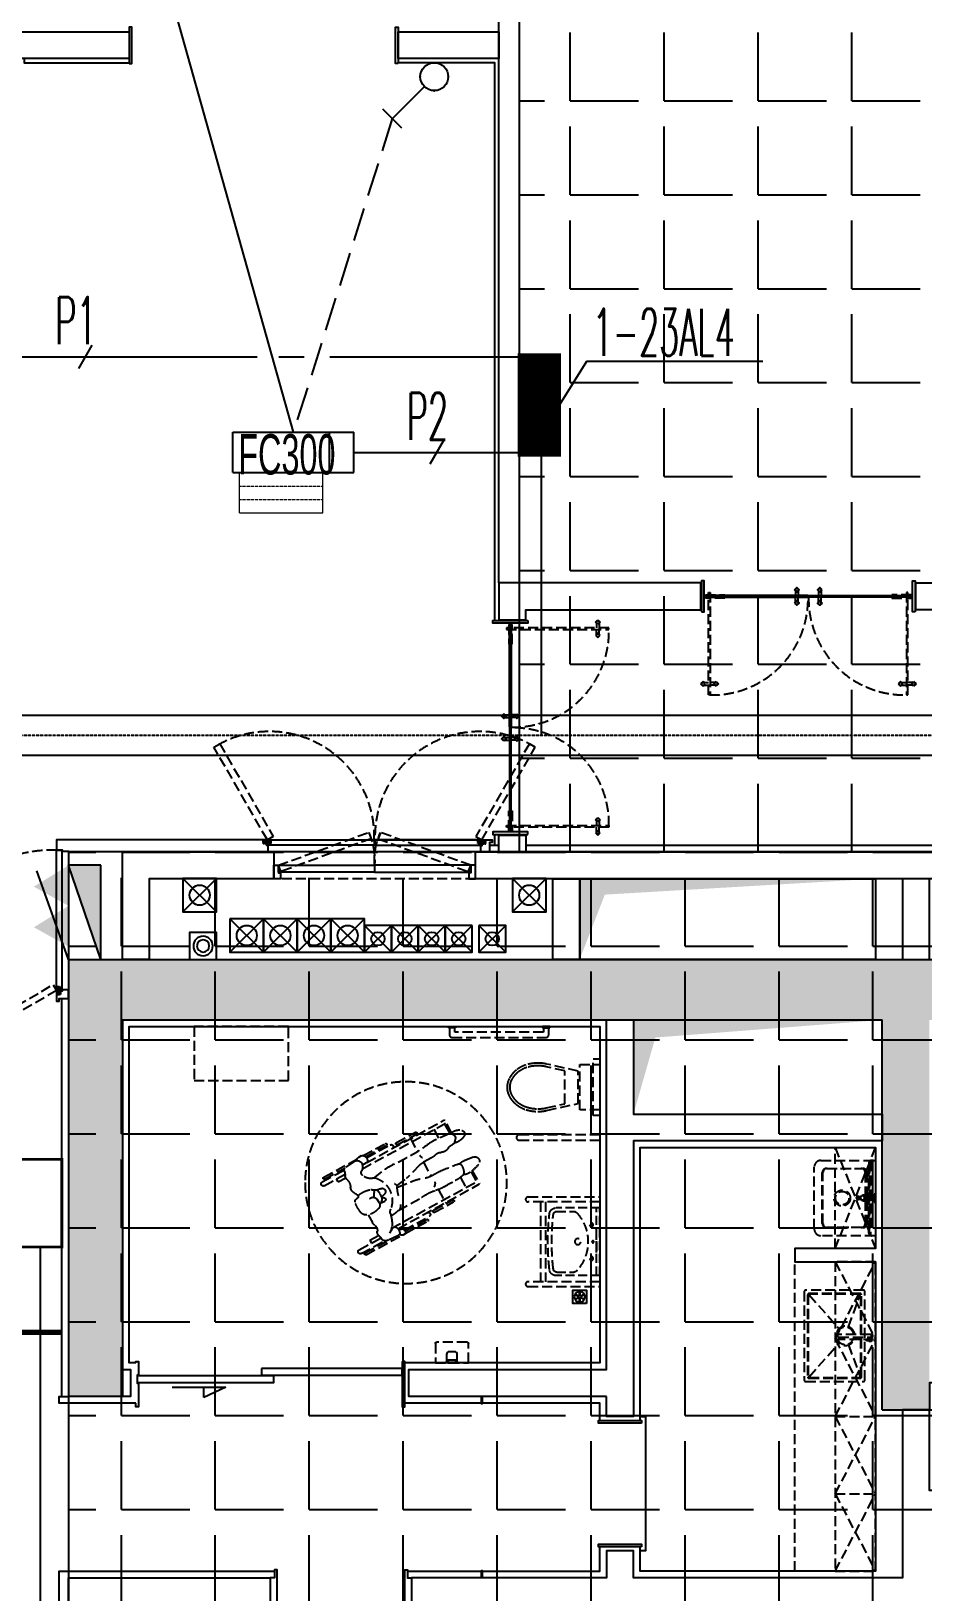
# Model space of a CAD drawing. Extents: x -284868 to 304789, y -137694 to 137894.
# Drawn here: x -67635 to -61006, y 603 to 12211 of the extents above; entities that cross this region are included whole.
import ezdxf
from ezdxf.enums import TextEntityAlignment as Align

# ---------------------------------------------------------------- set-up
doc = ezdxf.new("R2010")
doc.units = 0
doc.linetypes.add('DASH', pattern=[0.35, 0.25, -0.1])
doc.linetypes.add('DOTE', pattern=[2.42, 2, -0.2, 0.02, -0.2])
doc.layers.get('0').update_dxf_attribs({"linetype": 'CONTINUOUS'})
for name, color, linetype in [('0-墙', 4, 'CONTINUOUS'), ('0-建筑柱体', 251, 'CONTINUOUS'), ('0-消防栓(给排水)', 9, 'CONTINUOUS'), ('0-非设计区域', 251, 'CONTINUOUS'), ('CABLETRAY', 4, 'CONTINUOUS'), ('CABLETRAY_DOTE', 5, 'DASH'), ('E-FIRE-CIRC', 120, 'CONTINUOUS'), ('EM-强电', 220, 'CONTINUOUS'), ('EQUIP-消防', 3, 'CONTINUOUS'), ('EQUIP-照明', 3, 'CONTINUOUS'), ('EQUIP-箱柜', 3, 'CONTINUOUS'), ('F-地漏', 8, 'CONTINUOUS'), ('M-EQ-AC', 1, 'CONTINUOUS'), ('P-完成面', 42, 'CONTINUOUS'), ('P-平面家具', 3, 'CONTINUOUS'), ('P-平面洁具', 3, 'CONTINUOUS'), ('P-门套', 3, 'CONTINUOUS'), ('P-门扇', 6, 'CONTINUOUS'), ('TEXT_照明_回路标注', 41, 'CONTINUOUS'), ('WIRE-广播线', 220, 'DOTE'), ('WIRE-照明', 130, 'CONTINUOUS')]:
    doc.layers.add(name, color=color, linetype=linetype)
doc.layers.add('M-D-AC-DF', color=2, linetype='CONTINUOUS', lineweight=20)
doc.styles.add('_TEL_DIM', font='SIMPLEX', dxfattribs={"width": 0.8, "height": 3.5, "bigfont": 'HZTXT'})
doc.styles.add('HZ_e', font='simplex.shx', dxfattribs={"width": 0.8, "bigfont": 'hztxt.shx'})
doc.styles.add('L1', font='haiwenrs.shx', dxfattribs={"width": 0.7, "bigfont": 'haiwenhz.shx'})
doc.styles.get("Standard").update_dxf_attribs({"font": 'GBENOR', "bigfont": 'GBCBIG'})

# ---------------------------------------------------------------- blocks, each defined once
blk = doc.blocks.new('sgASGHHHH')
for points in [[(-109046, -897124), (-108646, -897574), (-102996, -897574), (-102879, -897424), (-102996, -897124)], [(-108646, -897574), (-109046, -897124), (-109046, -900374), (-108646, -900374)], [(-102879, -897424), (-102646, -897574), (-98746, -897574), (-98746, -897124), (-102996, -897124)], [(-102646, -900474), (-102646, -897574), (-102879, -897424), (-102996, -897574), (-102996, -900474)]]:
    blk.add_hatch(color=256).paths.add_polyline_path(points)
at = {"color": 4}
for p, q in [((-109046, -897124), (-102996, -897124)), ((-109046, -897124), (-109046, -900374)), ((-102996, -897124), (-98746, -897124)), ((-108646, -897574), (-102996, -897574)), ((-108646, -897574), (-108646, -900374)), ((-102996, -900474), (-102996, -897574)), ((-108646, -900374), (-109046, -900374)), ((-102996, -900474), (-102646, -900474))]:
    blk.add_line(p, q, dxfattribs=at)
blk = doc.blocks.new('A$C10332E08')
for p, q in [((250, 0), (0, 250)), ((250, 250), (0, 0))]:
    blk.add_line(p, q)
blk.add_lwpolyline([(0, 250), (250, 250), (250, 0), (0, 0)], close=True)
blk = doc.blocks.new('A$C2AC726D9')
for centre, radius in [((11625, -11675), 75), ((14075, -11675), 75), ((11975, -11975), 75), ((12225, -11975), 75), ((12475, -11975), 75), ((12725, -11975), 75), ((12950, -12000), 50), ((13150, -12000), 50), ((13350, -12000), 50), ((13550, -12000), 50), ((13800, -12000), 50)]:
    blk.add_circle(centre, radius)
at = {"xscale": -1, "rotation": 90}
for p in [(11750, -11550), (14200, -11550), (12100, -11850), (12350, -11850), (12600, -11850), (12850, -11850)]:
    blk.add_blockref('A$C10332E08', p, dxfattribs=at)
at = {"zscale": 0.8, "rotation": 90}
for p, xscale, yscale in [((13050, -11900), -0.8000000000000096, 0.8000000000000096), ((13900, -11900), -0.8000000000000083, 0.8000000000000083)]:
    blk.add_blockref('A$C10332E08', p, dxfattribs=dict(at, xscale=xscale, yscale=yscale))
at = {"xscale": -0.8, "yscale": 0.8, "zscale": 0.8}
for p in [(13250, -12100), (13450, -12100), (13650, -12100)]:
    blk.add_blockref('A$C10332E08', p, dxfattribs=at)
blk = doc.blocks.new('A$C2E9C7AB1')
blk.add_lwpolyline([(-200, 0), (0, 0), (0, -200), (-200, -200)], close=True)
for radius in [72.3, 45.5]:
    blk.add_circle((-100, -100), radius)
blk = doc.blocks.new('A$C5B4E3DF6')
for p, q in [((0, 240), (-659, 477)), ((-700, 0), (-700, 240)), ((0, 0), (-700, 240)), ((-700, 240), (0, 240)), ((0, 240), (0, 0)), ((0, 0), (-700, 0))]:
    blk.add_line(p, q)
for points in [[(-700, 240), (-541, 498), (-398, 240)], [(-398, 240), (-239, 498), (-96, 240)], [(-700, 0), (-700, 240), (0, 0)]]:
    blk.add_solid(points)
blk = doc.blocks.new('A$C3F6147FC')
at = {"xscale": -1}
for name, p, rotation in [('A$C5B4E3DF6', (240, 20700), 90), ('A$C2E9C7AB1', (1100, 20900), 270)]:
    blk.add_blockref(name, p, dxfattribs=dict(at, rotation=rotation))
blk = doc.blocks.new('A$C67A6433D')
at = {"linetype": 'DASH', "ltscale": 0.03}
blk.add_wipeout([(31, 0), (-28, 0), (-28, 26), (31, 26)], dxfattribs=at)
for p, q in [((-26, 20), (-23, 19)), ((-25, 13), (-19, 4)), ((-21, 19), (-9, 16)), ((-20, 2), (-20, 0)), ((-19, 13), (-12, 3)), ((-18, 11), (-7, 9)), ((-16, 8), (-6, 8)), ((-16, 3), (0, 3)), ((-13, 24), (-13, 26)), ((-12, 23), (-12, 25)), ((-12, 25), (0, 25)), ((-9, 16), (-9, 21)), ((-9, 12), (-9, 21)), ((-1, 4), (-8, 10)), ((-2, 19), (-4, 14)), ((0, 9), (-3, 12)), ((30, 26), (3, 26)), ((15, 25), (3, 25)), ((3, 9), (6, 12)), ((19, 3), (3, 3)), ((4, 4), (11, 10)), ((5, 19), (7, 14)), ((19, 8), (9, 8)), ((12, 12), (12, 21)), ((23, 19), (12, 16)), ((21, 11), (12, 10)), ((22, 13), (14, 3)), ((15, 23), (15, 25)), ((16, 24), (16, 26)), ((28, 13), (21, 4)), ((23, 2), (23, 0)), ((28, 20), (25, 19))]:
    blk.add_line(p, q, dxfattribs=at)
for points in [[(0, 10), (0, 26), (-28, 26), (-28, 0), (0, 0), (0, 3)], [(3, 10), (3, 26), (31, 26), (31, 0), (3, 0), (3, 3)]]:
    blk.add_lwpolyline(points, dxfattribs=at)
for points in [[(-13, 24), (-13, 24), (-26, 24, 0.414214), (-27, 23), (-27, 2, 0.414214), (-26, 2), (-20, 2)], [(-12, 23), (-25, 23, 0.414214), (-26, 23), (-26, 17)], [(-26, 14), (-26, 5, 0.414214), (-25, 4), (-19, 4)], [(15, 23), (28, 23, -0.414214), (28, 23), (28, 17)], [(16, 24), (16, 24), (28, 24, -0.414214), (29, 23), (29, 2, -0.414214), (28, 2), (23, 2)], [(28, 14), (28, 5, -0.414214), (28, 4), (21, 4)]]:
    blk.add_lwpolyline(points, format="xyb", dxfattribs=at)
for centre in [(-22, 15), (-5, 21), (2, 6), (8, 21), (25, 15)]:
    blk.add_circle(centre, 1.99, dxfattribs=at)
for centre, radius, start, end in [((-22, 15), 3.58, 338.8563, 221.961), ((-18, 14), 1.59, 158.8563, 216.0245), ((-16, 6), 3.58, 211.8213, 270), ((-5, 21), 3.58, 334.8452, 179.1262), ((-7, 12), 1.99, 178.2525, 238.2672), ((-2, 13), 1.99, 160.8929, 232.1139), ((2, 6), 3.58, 213.0316, 326.9684), ((2, 6), 3.58, 72.8656, 107.1344), ((8, 21), 3.58, 0.8738, 205.1548), ((5, 13), 1.99, 307.8861, 19.1071), ((10, 12), 1.99, 301.7328, 1.7475), ((12, 11), 1.59, 222.3386, 280.5758), ((19, 6), 3.58, 270, 328.1787), ((25, 15), 3.58, 318.039, 201.1437), ((20, 14), 1.59, 323.9755, 21.1437)]:
    blk.add_arc(centre, radius, start, end, dxfattribs=at)
blk = doc.blocks.new('A$C46102C59')
at = {"layer": 'P-门套'}
for points in [[(0, 80), (35, 80), (35, 25), (50, 25), (50, -20), (0, -20), (0, 80)], [(1500, 80), (1465, 80), (1465, 25), (1450, 25), (1450, -20), (1500, -20), (1500, 80)]]:
    blk.add_lwpolyline(points, dxfattribs=at)
at = {"layer": 'P-门扇', "color": 251, "linetype": 'DASH', "ltscale": 300}
for points in [[(35, 80), (707, 325), (724, 278), (52, 33)], [(1465, 80), (793, 325), (776, 278), (1448, 33)]]:
    blk.add_lwpolyline(points, close=True, dxfattribs=at)
at = {"layer": 'P-门扇'}
for points in [[(35, 80), (750, 80), (750, 30), (35, 30)], [(1465, 80), (750, 80), (750, 30), (1465, 30)]]:
    blk.add_lwpolyline(points, close=True, dxfattribs=at)
at = {"layer": 'P-门扇', "color": 251, "linetype": 'DASH', "ltscale": 300}
for centre, radius, start, end in [((220, 111), 531, 356.6842, 23.7198), ((1297, 110), 548, 156.9065, 183.0935)]:
    blk.add_arc(centre, radius, start, end, dxfattribs=at)
blk = doc.blocks.new('A$C7B347943')
at = {"layer": 'P-门扇', "color": 251, "linetype": 'DASH', "ltscale": 300}
for p, q in [((-10, 0), (10, 0)), ((0, -10), (0, 10))]:
    blk.add_line(p, q, dxfattribs=at)
blk.add_lwpolyline([(114, -12), (114, 12), (-30, 12), (-30, -12)], close=True, dxfattribs=at)
at = {"layer": 'P-门扇', "color": 6, "linetype": 'DASH', "ltscale": 300}
blk.add_circle((0, 0), 6, dxfattribs=at)
blk = doc.blocks.new('A$C21f4e1ae')
at = {"layer": 'P-门扇', "color": 251, "linetype": 'DASH', "ltscale": 300}
for p, q in [((-775, 1), (-775, -34)), ((-755, 1), (-755, -34)), ((-775, -81), (-775, -46)), ((-755, -81), (-755, -46)), ((-775, -1469), (-775, -1504)), ((-755, -1469), (-755, -1504)), ((-775, -1551), (-775, -1516)), ((-755, -1551), (-755, -1516))]:
    blk.add_line(p, q, dxfattribs=at)
at = {"layer": 'P-门扇', "color": 8}
for p, q in [((-120, -10), (-120, -773)), ((-110, -10), (-110, -773)), ((-120, -1540), (-120, -778)), ((-110, -1540), (-110, -778))]:
    blk.add_line(p, q, dxfattribs=at)
at = {"layer": 'P-门扇', "color": 251}
for p, q in [((-156, -680), (-121, -680)), ((-74, -680), (-109, -680)), ((-156, -700), (-121, -700)), ((-74, -700), (-109, -700)), ((-156, -850), (-121, -850)), ((-156, -870), (-121, -870)), ((-74, -850), (-109, -850)), ((-74, -870), (-109, -870))]:
    blk.add_line(p, q, dxfattribs=at)
at = {"layer": 'P-门扇', "color": 251, "linetype": 'DASH', "ltscale": 300}
for points in [[(-748, 8), (-765, 26), (-783, 8), (-765, -9)], [(-752, 8), (-765, 22), (-779, 8), (-765, -5)], [(-848, -35), (-846, -34), (-86, -34), (-85, -35), (-85, -45), (-86, -46), (-846, -46), (-848, -45)], [(-748, -89), (-765, -106), (-783, -89), (-765, -71)], [(-752, -89), (-765, -102), (-779, -89), (-765, -75)], [(-848, -1515), (-846, -1516), (-86, -1516), (-85, -1515), (-85, -1505), (-86, -1504), (-846, -1504), (-848, -1505)], [(-748, -1461), (-765, -1444), (-783, -1461), (-765, -1479)], [(-752, -1461), (-765, -1448), (-779, -1461), (-765, -1475)], [(-748, -1558), (-765, -1576), (-783, -1558), (-765, -1541)], [(-752, -1558), (-765, -1572), (-779, -1558), (-765, -1545)]]:
    blk.add_lwpolyline(points, close=True, dxfattribs=at)
at = {"layer": 'P-门扇'}
for points in [[(-110, -773), (-109, -772), (-109, -11), (-110, -10), (-120, -10), (-121, -11), (-121, -772), (-120, -773)], [(-110, -778), (-109, -779), (-109, -1539), (-110, -1540), (-120, -1540), (-121, -1539), (-121, -779), (-120, -778)]]:
    blk.add_lwpolyline(points, close=True, dxfattribs=at)
at = {"layer": 'P-门扇', "color": 251}
for points in [[(-164, -673), (-181, -690), (-164, -708), (-146, -690)], [(-164, -677), (-177, -690), (-164, -704), (-150, -690)], [(-66, -673), (-49, -690), (-66, -708), (-84, -690)], [(-66, -677), (-53, -690), (-66, -704), (-80, -690)], [(-164, -877), (-181, -860), (-164, -842), (-146, -860)], [(-164, -873), (-177, -860), (-164, -846), (-150, -860)], [(-66, -877), (-49, -860), (-66, -842), (-84, -860)], [(-66, -873), (-53, -860), (-66, -846), (-80, -860)]]:
    blk.add_lwpolyline(points, close=True, dxfattribs=at)
at = {"layer": 'P-门扇', "color": 251, "linetype": 'DASH', "ltscale": 300}
for centre, start, end in [((-134, -59), 178.681, 271.319), ((-134, -1491), 88.681, 181.319)]:
    blk.add_arc(centre, 714, start, end, dxfattribs=at)
at = {"layer": 'P-门扇', "extrusion": (0, 0, -1), "zscale": -1, "rotation": 270}
blk.add_blockref('A$C7B347943', (115, -40), dxfattribs=at)
at = {"layer": 'P-门扇', "rotation": 90.00000000000001}
blk.add_blockref('A$C7B347943', (-115, -1510), dxfattribs=at)
blk = doc.blocks.new('A$C2652ee14')
at = {"layer": 'P-完成面'}
for p, q in [((-200, 1600), (-200, 1595)), ((0, 1600), (0, 1595)), ((-200, 0), (-200, 5)), ((0, 0), (0, 5))]:
    blk.add_line(p, q, dxfattribs=at)
for points in [[(-215, 1595), (-215, 1575), (15, 1575), (15, 1595)], [(-215, 5), (-215, 25), (15, 25), (15, 5)]]:
    blk.add_lwpolyline(points, close=True, dxfattribs=at)
blk = doc.blocks.new('grwgergregegww')
at = {"layer": 'P-平面家具', "color": 251, "linetype": 'DASH', "ltscale": 300}
for p, q in [((211406, 140269), (211144, 140165)), ((211412, 140254), (211253, 140191)), ((211441, 140255), (211268, 140187)), ((211452, 140225), (211288, 140161)), ((211091, 140117), (210905, 140043)), ((211095, 140146), (210921, 140077)), ((211090, 140127), (210926, 140062)), ((211107, 140156), (211128, 140165)), ((211172, 140169), (211251, 140191)), ((211365, 140164), (211304, 140140)), ((211365, 140164), (211356, 140187)), ((211118, 140093), (210504, 139851)), ((211174, 140088), (210513, 139827)), ((210862, 140018), (210713, 139959)), ((210868, 140002), (210719, 139943)), ((211147, 140105), (211129, 140097)), ((210635, 139796), (210598, 139888)), ((210773, 139957), (210813, 139854)), ((211172, 139978), (211071, 139957)), ((211233, 139871), (211227, 139894)), ((211245, 139928), (211231, 139911)), ((210544, 139750), (210504, 139851)), ((210555, 139754), (210515, 139855)), ((210560, 139758), (210671, 139814)), ((210783, 139745), (210846, 139770)), ((210846, 139770), (210890, 139660)), ((210883, 139779), (210991, 139787)), ((211112, 139801), (211006, 139743)), ((211105, 139810), (211019, 139791)), ((211234, 139870), (211243, 139848)), ((211248, 139840), (211237, 139829)), ((211286, 139821), (211253, 139806)), ((211294, 139820), (211278, 139822)), ((211288, 139831), (211280, 139854)), ((211409, 139836), (211434, 139775)), ((210546, 139726), (210550, 139744)), ((210557, 139702), (210583, 139688)), ((211241, 139684), (211057, 139613)), ((211391, 139629), (211360, 139646)), ((211648, 139657), (211365, 139545)), ((211642, 139672), (211449, 139595)), ((211546, 139706), (211478, 139679)), ((211664, 139691), (211479, 139618)), ((211652, 139720), (211480, 139652)), ((211546, 139706), (211555, 139682)), ((210581, 139511), (210644, 139545)), ((211375, 139638), (210694, 139369)), ((211348, 139600), (210703, 139346)), ((210932, 139554), (210972, 139452)), ((211324, 139557), (211128, 139479)), ((211327, 139547), (211157, 139480)), ((211339, 139535), (211162, 139465)), ((211342, 139535), (211356, 139538)), ((211364, 139543), (211370, 139552)), ((211411, 139625), (211371, 139632)), ((211386, 139632), (211387, 139629)), ((210662, 139451), (210703, 139346)), ((210674, 139453), (210715, 139350)), ((210757, 139486), (210798, 139383)), ((211073, 139484), (210924, 139425)), ((211079, 139468), (210930, 139409))]:
    blk.add_line(p, q, dxfattribs=at)
blk.add_circle((211046, 139773), 750, dxfattribs=at)
for centre, radius, start, end in [((211409, 140262), 7.91, 291.562, 111.562), ((211447, 140240), 15.8, 291.562, 111.562), ((211129, 140127), 39, 150.5638, 224.8548), ((211115, 140135), 23.2, 111.1885, 150.5638), ((211138, 140140), 25.9, 47.4657, 111.1885), ((211183, 140131), 40.2, 105.3882, 223.4185), ((211256, 140174), 17.7, 33.009, 105.3882), ((211424, 140283), 183, 213.009, 224.4134), ((211255, 140117), 54.3, 4.9925, 44.4134), ((211391, 140129), 82.4, 184.9925, 228.0453), ((210865, 140010), 8.61, 291.562, 111.562), ((210911, 140028), 15.8, 111.562, 291.562), ((210923, 140070), 7.91, 111.562, 291.562), ((211116, 140114), 20.9, 224.8548, 307.1529), ((211151, 140068), 36.8, 87.8791, 127.1529), ((211207, 140153), 72.7, 223.4185, 257.0134), ((211120, 140053), 91.3, 304.6168, 1.6175), ((211184, 140055), 27.5, 1.6175, 77.0134), ((211302, 140030), 50.1, 344.0397, 48.0453), ((211464, 139984), 118, 164.0397, 181.8363), ((210440, 141032), 1236, 282.0725, 297.4), ((210716, 139951), 8.61, 111.562, 291.562), ((211122, 139717), 245, 101.877, 117.4), ((211329, 139902), 178, 154.8762, 250.9007), ((211210, 139866), 24.5, 133.094, 264.267), ((211268, 139804), 109, 111.3239, 133.094), ((211245, 139899), 18.8, 140.1907, 194.0388), ((211267, 139924), 22, 131.9756, 232.3919), ((211372, 139807), 179, 105.1521, 131.9756), ((211031, 139617), 365, 46.6772, 52.3919), ((211314, 139868), 36.3, 96.1243, 201.562), ((211337, 139936), 45.7, 70.233, 105.1521), ((211364, 140011), 35, 250.233, 290.6084), ((211383, 139961), 18.6, 31.3452, 110.6084), ((211183, 139840), 253, 11.5177, 31.3452), ((211381, 139880), 51.2, 313.4284, 11.5177), ((210569, 139741), 19.5, 116.669, 169.4658), ((210723, 139710), 116, 102.0725, 116.669), ((210802, 139806), 25.5, 336.2486, 32.1849), ((210893, 139653), 126, 94.6174, 111.8159), ((210973, 140007), 221, 274.6174, 281.9864), ((210928, 139826), 178, 353.7457, 2.1916), ((210999, 139659), 182, 30.3424, 54.2879), ((211217, 139932), 90.8, 264.267, 287.8544), ((211242, 139874), 9.4, 194.0388, 204.4562), ((211248, 139819), 13.9, 137.3309, 293.7348), ((211284, 139867), 45.1, 204.4562, 261.8369), ((211323, 139842), 36.2, 198.5275, 269.188), ((211324, 139940), 134, 269.188, 313.4284), ((211382, 139753), 56.6, 355.099, 22.8428), ((210507, 139690), 28.2, 154.396, 262.3888), ((210558, 139666), 85.3, 94.1585, 154.396), ((210519, 139780), 119, 262.3888, 296.6685), ((210568, 139722), 22.4, 169.4658, 241.4927), ((210554, 139710), 40.9, 296.6685, 323.8401), ((210595, 139710), 24.7, 241.4927, 301.6844), ((210637, 139642), 54.5, 79.4773, 121.6844), ((210658, 139758), 63.3, 259.4773, 320.4513), ((210748, 139683), 53.9, 91.4347, 140.4513), ((210745, 139840), 103, 271.4347, 291.8159), ((210927, 139423), 236, 105.506, 115.979), ((210818, 139817), 173, 285.506, 314.174), ((211155, 139470), 311, 115.894, 134.174), ((211238, 139737), 55.3, 222.7345, 266.4571), ((211227, 139913), 229, 273.4875, 290.9921), ((211252, 139680), 56.5, 35.9179, 70.9007), ((211659, 139974), 446, 215.9179, 225.7448), ((211388, 139696), 57.6, 225.7448, 240.4612), ((211485, 139744), 46.2, 175.099, 238.4305), ((211440, 139673), 38.1, 356.3471, 58.4305), ((211534, 139667), 55.3, 176.3471, 205.3351), ((211464, 139634), 21.3, 326.1496, 25.3351), ((211645, 139664), 7.91, 291.562, 111.562), ((211658, 139706), 15.8, 291.562, 111.562), ((210686, 139466), 89.6, 92.0127, 117.7993), ((210703, 139546), 22.2, 119.7229, 200.2739), ((210826, 139592), 154, 200.2739, 218.0797), ((211823, 137585), 2280, 115.979, 119.7229), ((211086, 138894), 671, 107.0644, 115.2595), ((210832, 139721), 194, 287.0644, 307.3921), ((210945, 139643), 51.6, 217.2261, 262.869), ((211070, 139409), 198, 104.1126, 127.3921), ((210950, 139887), 294, 284.1126, 291.2499), ((211356, 139561), 31.9, 163.782, 227.1555), ((211338, 139566), 13.4, 103.7354, 163.782), ((211340, 139544), 9.45, 227.1555, 280.8629), ((211329, 139603), 24.4, 283.7354, 332.0726), ((211368, 139611), 21.5, 80.5329, 187.2091), ((211427, 139618), 81.4, 187.2091, 215.2729), ((211353, 139550), 12.9, 280.8629, 327.757), ((211376, 139582), 18.7, 215.2729, 292.2666), ((211360, 139558), 11.1, 327.757, 35.1434), ((211074, 140321), 817, 292.2666, 298.0163), ((211425, 139660), 69.1, 298.0163, 326.1496), ((210597, 139480), 34.9, 117.7993, 269.5928), ((210599, 139799), 354, 269.5928, 283.3009), ((210660, 139543), 90.3, 283.3009, 318.909), ((210734, 139519), 36.3, 218.0797, 276.7265), ((210715, 139679), 197, 276.7265, 295.2595), ((210927, 139417), 8.61, 111.562, 291.562), ((211076, 139476), 8.61, 291.562, 111.562), ((211122, 139494), 15.8, 111.562, 291.562), ((211160, 139472), 7.91, 111.562, 291.562)]:
    blk.add_arc(centre, radius, start, end, dxfattribs=at)
blk = doc.blocks.new('_LV1')
at = {"layer": 'P-平面家具', "linetype": 'DASH', "ltscale": 300}
for p, q in [((-280, 0), (280, 0)), ((-280, 0), (-280, -361)), ((280, 0), (280, -361)), ((-280, -29), (280, -29)), ((0, -29), (-90, -29)), ((-90, -29), (90, -29)), ((-251, -356), (-251, -214)), ((251, -356), (251, -215))]:
    blk.add_line(p, q, dxfattribs=at)
for centre, radius in [((-139, -69), 15), ((0, -57), 8), ((139, -69), 15), ((1, -182), 24.9)]:
    blk.add_circle(centre, radius, dxfattribs=at)
for centre, radius, start, end in [((0, -452), 354, 46.7581, 133.1543), ((-223, -214), 28, 133.1543, 180), ((223, -215), 28, 0, 46.7581), ((-224, -361), 56, 180, 263.481), ((-223, -356), 28, 180, 263.4984), ((0, 1600), 1997, 263.4984, 276.5122), ((223, -356), 28, 276.5122, 0), ((224, -361), 56, 276.519, 0), ((0, 1600), 2029, 263.481, 276.519)]:
    blk.add_arc(centre, radius, start, end, dxfattribs=at)
blk = doc.blocks.new('A$C3B184003')
blk.add_lwpolyline([(0, -100), (100, -100), (100, 0), (0, 0)], close=True)
at = {"color": 8}
for points in [[(43, -46), (43, -46, 0.414214), (42, -43), (24, -33, 0.414214), (21, -33), (21, -33, 0.414214), (22, -36), (40, -46, 0.414214)], [(43, -54), (43, -54, 0.414214), (40, -54), (22, -64, 0.414214), (21, -67), (21, -67, 0.414214), (24, -67), (42, -57, 0.414214)], [(50, -42), (50, -42, 0.414214), (52, -40), (52, -19, 0.414214), (50, -17), (50, -17, 0.414214), (48, -19), (48, -40, 0.414214)], [(50, -58), (50, -58, 0.414214), (48, -60), (48, -81, 0.414214), (50, -83), (50, -83, 0.414214), (52, -81), (52, -60, 0.414214)], [(57, -46), (57, -46, 0.414214), (60, -46), (78, -36, 0.414214), (79, -33), (79, -33, 0.414214), (76, -33), (58, -43, 0.414214)], [(57, -54), (57, -54, 0.414214), (58, -57), (76, -67, 0.414214), (79, -67), (79, -67, 0.414214), (78, -64), (60, -54, 0.414214)]]:
    blk.add_lwpolyline(points, format="xyb", close=True, dxfattribs=at)
blk.add_circle((50, -50), 40, dxfattribs=at)
blk = doc.blocks.new('A$C5BF30230')
at = {"color": 251, "linetype": 'DASH', "ltscale": 300}
blk.add_lwpolyline([(144, -122.5), (0, -122.5), (0, 122.5), (144, 122.5, -0.4142136), (154, 112.5), (154, -112.5, -0.4142136)], format="xyb", close=True, dxfattribs=at)
blk = doc.blocks.new('香薰机')
blk.add_lwpolyline([(10, 40), (0, 40), (0, -40), (10, -40)])
blk.add_lwpolyline([(19, 29), (19, -29), (0, -29), (0, 29)], close=True)
blk.add_lwpolyline([(10, 30), (10, 40), (62, 40, -0.414214), (82, 20), (82, -20, -0.414214), (62, -40), (10, -40), (10, -30), (20, -30), (20, 30), (10, 30)], format="xyb")
blk = doc.blocks.new('A$C25ED227E')
at = {"layer": 'P-平面家具', "linetype": 'DASH', "ltscale": 300}
for points in [[(-160, 119), (-396, 172, 0.055207), (-460, 179, 0.07853), (-550, 165, 0.087867), (-623, 126, 0.105377), (-673, 65, 0.122302), (-690, -1, 0.122302), (-673, -68, 0.105377), (-623, -128, 0.087867), (-550, -167, 0.07853), (-460, -181, 0.055207), (-396, -174), (-160, -121)], [(-260, 121), (-400, 152, 0.055207), (-460, 159, 0.07853), (-544, 146, 0.087867), (-610, 110, 0.105377), (-656, 56, 0.122302), (-670, -1, 0.122302), (-656, -58, 0.105377), (-610, -113, 0.087867), (-544, -148, 0.07853), (-460, -161, 0.055207), (-400, -155), (-260, -123)]]:
    blk.add_lwpolyline(points, format="xyb", close=True, dxfattribs=at)
for points in [[(0, 169), (0, -169), (-150, -169), (-150, 169)], [(-50, -210), (-50, 210), (0, 210), (0, -210)]]:
    blk.add_lwpolyline(points, close=True, dxfattribs=at)
blk = doc.blocks.new('A$C24F8606E')
at = {"layer": 'P-平面家具', "linetype": 'DASH', "ltscale": 300}
for p, q in [((-274, -37), (274, -37)), ((-265, -44), (265, -44)), ((-252, -47), (252, -47)), ((-12, -31), (-12, -67)), ((-10, -31), (-10, -62)), ((-9, -24), (7, -24)), ((-2, -69), (-2, -79)), ((0, -61), (0, -80)), ((9, -31), (9, -67)), ((12, -31), (12, -67))]:
    blk.add_line(p, q, dxfattribs=at)
for points in [[(-275, 0), (275, 0, -0.414214), (280, -5), (280, -30, -0.414214), (260, -50), (-260, -50, -0.414214), (-280, -30), (-280, -5, -0.414214)], [(-30, 0), (30, 0), (30, -8, -0.414214), (28, -10), (-28, -10, -0.414214), (-30, -8)], [(-190, -63), (190, -63, -0.414214), (220, -93), (220, -361, -0.414214), (190, -391), (-190, -391, -0.414214), (-220, -361), (-220, -93, -0.414214)], [(-190, -77), (190, -77, -0.414214), (220, -107), (220, -366, -0.414214), (190, -396), (-190, -396, -0.414214), (-220, -366), (-220, -107, -0.414214)]]:
    blk.add_lwpolyline(points, format="xyb", close=True, dxfattribs=at)
blk.add_lwpolyline([(280, -5), (280, -406, -0.414214), (230, -456), (-230, -456, -0.414214), (-280, -406), (-280, -5)], format="xyb", dxfattribs=at)
blk.add_lwpolyline([(-18, -10), (16, -10), (16, -20), (-18, -20)], close=True, dxfattribs=at)
for points in [[(-15, -73), (-15, -26)], [(14, -73), (14, -26)]]:
    blk.add_lwpolyline(points, dxfattribs=at)
at = {"layer": 'P-平面家具', "color": 251, "linetype": 'DASH', "ltscale": 300}
for radius in [60, 50]:
    blk.add_circle((0, -248), radius, dxfattribs=at)
at = {"layer": 'P-平面家具', "linetype": 'DASH', "ltscale": 300}
for centre, radius, start, end in [((4, -89), 24.8, 139.0602, 217.835), ((4, -89), 22.8, 156.5378, 213.9151), ((-22, -25), 6.54, 354.6344, 52.1414), ((4, -89), 20.8, 139.0602, 195.7293), ((-74, -127), 62.8, 358.9338, 21.2496), ((-1, -97), 14.7, 266.1721, 246.8508), ((-7, -111), 0.801, 351.4957, 51.4799), ((-4, -111), 2.02, 167.4663, 347.4663), ((-2, -112), 0.657, 96.5984, 164.031), ((73, -127), 62.8, 158.7504, 180.9238), ((-5, -89), 22.8, 345.8503, 40.9398), ((-5, -89), 20.8, 344.4557, 30.2209), ((20, -25), 6.54, 127.8586, 185.3656), ((-5, -89), 24.8, 322.165, 40.9398), ((-1, -132), 11.4, 16.7882, 164.0286), ((-1, -132), 11.4, 164.0286, 16.7882), ((-1, -132), 8.41, 16.7882, 164.0286), ((-1, -132), 8.41, 164.0286, 16.7882)]:
    blk.add_arc(centre, radius, start, end, dxfattribs=at)
blk = doc.blocks.new('A$C04413BCA1')
at = {"layer": 'P-平面家具', "color": 251, "linetype": 'DASH', "ltscale": 300}
for p, q in [((-67, -201), (-305, -115)), ((67, -201), (305, -115)), ((-305, -495), (-54, -272)), ((305, -495), (53, -272))]:
    blk.add_line(p, q, dxfattribs=at)
at = {"layer": 'P-平面家具', "linetype": 'DASH', "ltscale": 300}
for p, q in [((17, -30), (43, -30)), ((43, -50), (17, -50)), ((30, -67), (30, -50)), ((30, -50), (37, -50)), ((37, -67), (30, -67)), ((37, -50), (37, -67)), ((43, -30), (43, -50))]:
    blk.add_line(p, q, dxfattribs=at)
at = {"layer": 'P-平面家具', "color": 251, "linetype": 'DASH', "ltscale": 300}
blk.add_lwpolyline([(340, -520), (340, -90, 0.414214), (330, -80), (-330, -80, 0.414214), (-340, -90), (-340, -520, 0.414214), (-330, -530), (330, -530, 0.414214)], format="xyb", close=True, dxfattribs=at)
at = {"layer": 'P-平面家具', "linetype": 'DASH', "ltscale": 300}
for points in [[(315, -495), (315, -115, 0.414214), (305, -105), (-305, -105, 0.414214), (-315, -115), (-315, -495, 0.414214), (-305, -505), (305, -505, 0.414214)], [(-10, -40), (-10, -273, 1), (10, -273), (10, -40, 1)]]:
    blk.add_lwpolyline(points, format="xyb", close=True, dxfattribs=at)
blk.add_lwpolyline([(-10, -110), (-305, -110, 0.414214), (-310, -115), (-310, -495, 0.414214), (-305, -500), (305, -500, 0.414214), (310, -495), (310, -115, 0.414214), (305, -110), (10, -110)], format="xyb", dxfattribs=at)
blk.add_arc((0, -40), 20, 300, 240, dxfattribs=at)
at = {"layer": 'P-平面家具', "color": 251, "linetype": 'DASH', "ltscale": 300}
for radius, start, end in [(71.5, 97.9091, 81.8295), (64, 98.843, 80.8643)]:
    blk.add_arc((0, -225), radius, start, end, dxfattribs=at)
blk = doc.blocks.new('*X428')
at = {"color": 0}
for p, q in [((-250, 32.8), (-82.8, 200)), ((-250, 68.2), (-118.2, 200)), ((-250, 103.6), (-153.6, 200)), ((-250, 138.9), (-188.9, 200)), ((-250, 174.3), (-224.3, 200)), ((-247.5, 0), (-47.5, 200)), ((-212.1, 0), (-12.1, 200)), ((-176.8, 0), (23.2, 200)), ((-141.4, 0), (58.6, 200)), ((-106.1, 0), (93.9, 200)), ((-70.7, 0), (129.3, 200)), ((-35.4, 0), (164.6, 200)), ((0, 0), (200, 200)), ((35.4, 0), (235.4, 200)), ((70.7, 0), (250, 179.3)), ((106.1, 0), (250, 143.9)), ((141.4, 0), (250, 108.6)), ((176.8, 0), (250, 73.2)), ((212.1, 0), (250, 37.9)), ((247.5, 0), (250, 2.5))]:
    blk.add_line(p, q, dxfattribs=at)
blk = doc.blocks.new('$equip$00002943')
for p, q in [((-0.75, 0.6), (-0.75, 0)), ((0.75, 0.6), (-0.75, 0.6)), ((0.75, 0), (0.75, 0.6)), ((-0.75, 0), (0.75, 0))]:
    blk.add_line(p, q)
for points, const_width in [([(-0.75, 0.3), (0.75, 0.3)], 0.6), ([(-0.75, 0.6), (-0.75, 0), (0.75, 0), (0.75, 0.6), (-0.75, 0.6), (-0.75, 0)], 0.04)]:
    blk.add_lwpolyline(points, dxfattribs=dict(const_width=const_width))
for p in [(0, 0.6), (-0.75, 0.3), (0.75, 0.3), (0, 0)]:
    blk.add_point(p)
at = {"xscale": 0.00300000000061118, "yscale": 0.00300000000061118, "zscale": 0.00300000000061118}
blk.add_blockref('*X428', (0, 0), dxfattribs=at)
at = {"color": 7, "style": '_TEL_DIM', "flags": 1}
for tag in ['A', 'REMARK']:
    blk.add_attdef(tag, text='', height=0.00002, dxfattribs=at).set_placement((0, 0), align=Align.MIDDLE_CENTER)
blk = doc.blocks.new('A$C4DBE3E00')
at = {"layer": 'CABLETRAY'}
for p, q in [((-7123, 18516), (8943, 18516)), ((8943, 18216), (-7123, 18216))]:
    blk.add_line(p, q, dxfattribs=at)
at = {"layer": 'CABLETRAY_DOTE'}
blk.add_line((8943, 18366), (-7123, 18366), dxfattribs=at)
blk = doc.blocks.new('fc300')
at = {"layer": 'M-D-AC-DF'}
for p, q in [((116933, -1223792), (116933, -1223492)), ((117553, -1223792), (117553, -1223492)), ((116933, -1223792), (117553, -1223792))]:
    blk.add_line(p, q, dxfattribs=at)
at = {"layer": 'M-D-AC-DF', "linetype": 'DASH'}
for p, q in [((116933, -1223592), (117553, -1223592)), ((116933, -1223692), (117553, -1223692))]:
    blk.add_line(p, q, dxfattribs=at)
at = {"layer": 'M-EQ-AC'}
for p, q in [((116883, -1223192), (117783, -1223192)), ((116883, -1223492), (116883, -1223192)), ((117603, -1223492), (117603, -1223192)), ((117783, -1223492), (117783, -1223192)), ((116883, -1223492), (117783, -1223492))]:
    blk.add_line(p, q, dxfattribs=at)
at = {"layer": 'M-EQ-AC', "color": 3, "style": 'L1', "width": 0.6}
blk.add_text('FC300', height=300, dxfattribs=at).set_placement((116924, -1223506))
blk = doc.blocks.new('A$C24667FCE')
at = {"layer": 'M-EQ-AC'}
blk.add_blockref('fc300', (-130562, 1244113), dxfattribs=at)
blk = doc.blocks.new('$equip$00002327')
for p, q in [((0.484, 0.975), (0.766, 0.692)), ((0.147, 0.356), (0.625, 0.833))]:
    blk.add_line(p, q)
blk.add_circle((0, 0.208), 0.208)
for p in [(0, 0.417), (-0.208, 0.208), (0, 0), (0.208, 0.208)]:
    blk.add_point(p)
at = {"color": 7, "flags": 1}
blk.add_attdef('A', text='', height=0.00002, dxfattribs=at).set_placement((0, 0), align=Align.MIDDLE_CENTER)
blk = doc.blocks.new('A$C41675BF7')
at = {"layer": 'EM-强电', "color": 6, "const_width": 40}
blk.add_lwpolyline([(-14950, 14226), (-17430, 14226)], dxfattribs=at)
blk = doc.blocks.new('$equip$00002809')
for p, q in [((-0.65, 0.65), (-0.65, 0)), ((0.65, 0.65), (-0.65, 0.65)), ((0.65, 0), (0.65, 0.65)), ((-0.65, 0), (0.65, 0))]:
    blk.add_line(p, q)
at = {"const_width": 0.04}
blk.add_lwpolyline([(-0.65, 0.65), (0.65, 0.65), (0.65, 0), (-0.65, 0), (-0.65, 0.65), (0.65, 0.65)], dxfattribs=at)
for p in [(0, 0.65), (-0.65, 0.325), (0.65, 0.325), (0, 0)]:
    blk.add_point(p)
at = {"color": 7, "flags": 1}
for tag, height, p in [('B', 0.4, (0.905, 0.246)), ('A', 0.00002, (0, 0))]:
    blk.add_attdef(tag, text='', height=height, dxfattribs=at).set_placement(p, align=Align.MIDDLE_CENTER)

msp = doc.modelspace()

# ---------------------------------------------------------------- hatches: boundary and pattern name
at = {"layer": '0-非设计区域', "ltscale": 3}
h = msp.add_hatch(dxfattribs=at)
h.set_pattern_fill('ANGLE', color=256, scale=100)
h.set_pattern_definition([(0, (-406435.95, 452446.1), (0, 698.5), [508, -190.5]), (90, (-406435.95, 452446.1), (-698.5, 4e-14), [508, -190.5])])
h.paths.add_polyline_path([(-67357, -11693), (-52457, -11693), (-52457, 6107), (-67357, 6107)])
at = {"layer": 'P-完成面'}
h = msp.add_hatch(dxfattribs=at)
h.set_pattern_fill('ANSI32', color=256, scale=5, style=0)
h.set_pattern_definition([(45, (506497093.9574, 131402383.2539), (-1.325825214725, 1.325825214725), []), (45, (506497094.8413, 131402383.2539), (-1.325825214725, 1.325825214725), [])])
h.paths.add_polyline_path([(-64287, 2057), (-64282, 2057), (-64282, 2002), (-64287, 2002)])
h = msp.add_hatch(dxfattribs=at)
h.set_pattern_fill('ANSI32', color=256, scale=5, style=0)
h.set_pattern_definition([(45, (506497093.9574, 131401088.2539), (-1.325825214725, 1.325825214725), []), (45, (506497094.8413, 131401088.2539), (-1.325825214725, 1.325825214725), [])])
h.paths.add_polyline_path([(-64287, 762), (-64282, 762), (-64282, 707), (-64287, 707)])

# ---------------------------------------------------------------- linework, layer by layer
at = {"layer": '0-墙', "ltscale": 3}
for points in [[(-66207, 16857), (-64007, 16857), (-64007, 8107), (-64157, 8107), (-64157, 16707), (-66207, 16707), (-66207, 16857)], [(-64157, 8107), (-64157, 7832), (-63957, 7832), (-63957, 7907), (-62657, 7907), (-62657, 8107), (-64157, 8107)], [(-49957, 860), (-50657, 860), (-50657, 7907), (-61057, 7907), (-61057, 8107), (-50457, 8107), (-50457, 1060), (-49757, 1060), (-49757, 660), (-49957, 660), (-49957, 860)]]:
    msp.add_lwpolyline(points, dxfattribs=at)
for points in [[(-77257, 12207), (-66907, 12207), (-66907, 12007), (-77257, 12007)], [(-64907, 12207), (-64157, 12207), (-64157, 12007), (-64907, 12007)], [(-64157, 6107), (-64157, 6232), (-63957, 6232), (-63957, 6107)]]:
    msp.add_lwpolyline(points, close=True, dxfattribs=at)
at = {"layer": '0-墙'}
for points in [[(-66957, 5307), (-66957, 6107), (-65832, 6107), (-65832, 5907), (-66757, 5907), (-66757, 5307), (-66957, 5307)], [(-63357, 2057), (-64827, 2057), (-64827, 2257), (-63357, 2257), (-63357, 4857), (-63157, 4857), (-63157, 4157), (-61307, 4157), (-61307, 3957), (-63157, 3957), (-63157, 1907), (-63357, 1907), (-63357, 2057)], [(-55057, 2157), (-55057, 4857), (-55257, 4857), (-55257, 2157), (-60957, 2157), (-60957, 1957), (-54807, 1957), (-54807, 1357), (-60957, 1357), (-60957, 1957), (-61157, 1957), (-61157, 707), (-63157, 707), (-63157, 907), (-63357, 907), (-63357, 707), (-64807, 707), (-64807, 507)], [(-67357, -1643), (-67357, 707), (-65857, 707), (-65857, 507), (-66057, 507), (-66057, -1843), (-66957, -1843), (-66957, -1643), (-66257, -1643), (-66257, 507), (-67157, 507), (-67157, -1643), (-67357, -1643)]]:
    msp.add_lwpolyline(points, dxfattribs=at)
for points in [[(-64332, 6107), (-58157, 6107), (-58157, 5307), (-58357, 5307), (-58357, 5907), (-64332, 5907)], [(-63757, 5907), (-63557, 5907), (-63557, 5307), (-63757, 5307)], [(-60957, 5907), (-61157, 5907), (-61157, 5307), (-60957, 5307)], [(-66957, 2257), (-66897, 2257), (-66897, 2057), (-66957, 2057)]]:
    msp.add_lwpolyline(points, close=True, dxfattribs=at)
at = {"layer": '0-墙', "color": 251}
msp.add_lwpolyline([(-61357, 5307), (-63557, 5307), (-63557, 5907), (-61357, 5907)], close=True, dxfattribs=at)
for points in [[(-63557, 5307), (-63557, 5907), (-63370, 5789), (-61357, 5907)], [(-61307, 4857), (-63157, 4857), (-62994, 4726), (-63157, 4157)]]:
    msp.add_solid(points, dxfattribs=at)
at = {"layer": '0-非设计区域', "ltscale": 3}
msp.add_lwpolyline([(-67357, -11693), (-52457, -11693), (-52457, 6107), (-67357, 6107)], close=True, dxfattribs=at)
at = {"layer": 'E-FIRE-CIRC'}
for points in [[(-67887, 9789), (-65955, 9789)], [(-65793, 9789), (-65605, 9789)], [(-65414, 9789), (-64007, 9789)]]:
    msp.add_lwpolyline(points, dxfattribs=at)
at = {"layer": 'P-完成面'}
for p, q in [((-64157, 7832), (-64157, 7827)), ((-63957, 7832), (-63957, 7827)), ((-64187, 6157), (-64187, 6237)), ((-63957, 6232), (-63957, 6237))]:
    msp.add_line(p, q, dxfattribs=at)
for points in [[(-66907, 11972), (-66887, 11972), (-66887, 12242), (-66907, 12242)], [(-64907, 11972), (-64927, 11972), (-64927, 12242), (-64907, 12242)], [(-63942, 7827), (-63942, 7807), (-64202, 7807), (-64202, 7827)], [(-65879, 6157), (-65879, 6197), (-65085, 6197), (-65085, 6157)], [(-64285, 6157), (-64285, 6197), (-65079, 6197), (-65079, 6157)], [(-67407, 5075), (-67447, 5075), (-67447, 6119), (-67407, 6119)], [(-64877, 2317), (-64877, 1979), (-64857, 1979), (-64857, 2317)], [(-64287, 2057), (-64282, 2057), (-64282, 2002), (-64287, 2002)], [(-63097, 1857), (-63417, 1857), (-63417, 1877), (-63097, 1877)], [(-63097, 937), (-63417, 937), (-63417, 957), (-63097, 957)], [(-64287, 762), (-64282, 762), (-64282, 707), (-64287, 707)]]:
    msp.add_lwpolyline(points, close=True, dxfattribs=at)
for points in [[(-67687, 12007), (-67687, 11977), (-66907, 11977)], [(-64187, 7827), (-64187, 11977), (-64907, 11977)], [(-65079, 6197), (-64285, 6197)], [(-64227, 6107), (-64292, 6107), (-64292, 6154), (-64282, 6154), (-64282, 6197), (-64207, 6197), (-64207, 6177), (-64227, 6177), (-64227, 6107)], [(-64227, 6157), (-64157, 6157)], [(-63957, 6157), (-57057, 6157)], [(-67357, 5017), (-67357, 5082), (-67404, 5082), (-67404, 5072), (-67447, 5072), (-67447, 4997), (-67427, 4997), (-67427, 5017), (-67357, 5017)], [(-67407, 2057), (-67407, 5017)], [(-66857, 2307), (-66907, 2307), (-66907, 4807), (-63407, 4807), (-63407, 2307), (-64857, 2307)], [(-63107, 1877), (-63107, 3907), (-61357, 3907), (-61357, 3157), (-61957, 3157), (-61957, 3057), (-61357, 3057), (-61357, 757), (-63107, 757), (-63107, 937)], [(-66857, 2307), (-66857, 2317), (-66837, 2317), (-66837, 2215), (-66847, 2215), (-66847, 2155), (-66837, 2155), (-66837, 1979), (-66857, 1979), (-66857, 2007)], [(-66857, 2007), (-67427, 2007), (-67427, 2057), (-67357, 2057)], [(-64287, 2057), (-64287, 2007), (-64857, 2007)], [(-63407, 1877), (-63407, 2007), (-64282, 2007)], [(-64282, 757), (-63407, 757), (-63407, 937)], [(-67357, 257), (-67427, 257), (-67427, 757), (-65827, 757)], [(-65857, 707), (-65857, 447), (-65822, 447), (-65822, 500), (-65807, 500), (-65807, 767), (-65827, 767), (-65827, 707), (-65857, 707)], [(-64807, 707), (-64807, 447), (-64842, 447), (-64842, 500), (-64857, 500), (-64857, 767), (-64837, 767), (-64837, 707), (-64807, 707)], [(-64837, 757), (-64287, 757), (-64287, 707)]]:
    msp.add_lwpolyline(points, dxfattribs=at)
at = {"layer": 'P-平面家具', "color": 251, "linetype": 'DASH', "ltscale": 300}
for p, q in [((-61657, 3907), (-61357, 3157)), ((-61657, 3157), (-61357, 3907)), ((-61657, 3057), (-61357, 2482)), ((-61657, 2482), (-61357, 3057)), ((-61657, 2482), (-61357, 2482)), ((-61657, 2482), (-61357, 1907)), ((-61657, 1907), (-61357, 2482)), ((-61657, 1907), (-61357, 1907)), ((-61657, 1332), (-61357, 1907)), ((-61657, 1907), (-61357, 1332)), ((-61657, 757), (-61357, 1332)), ((-61657, 1332), (-61357, 757)), ((-61657, 1332), (-61357, 1332))]:
    msp.add_line(p, q, dxfattribs=at)
at = {"layer": 'P-平面家具', "linetype": 'DASH', "ltscale": 300}
for p, q in [((-63848, 3504), (-63848, 2910)), ((-63812, 3504), (-63812, 2910))]:
    msp.add_line(p, q, dxfattribs=at)
for points in [[(-66423, 4807), (-66423, 4407), (-65723, 4407), (-65723, 4807)], [(-64533, 4807), (-64480, 4807), (-64480, 4797), (-64533, 4797)], [(-63780, 4807), (-63833, 4807), (-63833, 4797), (-63780, 4797)], [(-61957, 3057), (-61357, 3057), (-61357, 757), (-61957, 757)]]:
    msp.add_lwpolyline(points, close=True, dxfattribs=at)
for points in [[(-64526, 4797), (-64526, 4747, 0.414214), (-64506, 4727), (-63807, 4727, 0.414214), (-63787, 4747), (-63787, 4797)], [(-63407, 4002), (-64007, 4002, 1), (-64007, 3962), (-63407, 3962)], [(-63407, 3504), (-63941, 3504, -1), (-63941, 3540), (-63407, 3540)], [(-63407, 2910), (-63941, 2910, 1), (-63941, 2874), (-63407, 2874)]]:
    msp.add_lwpolyline(points, format="xyb", dxfattribs=at)
msp.add_lwpolyline([(-63827, 4797), (-63827, 4767), (-64486, 4767), (-64486, 4797)], dxfattribs=at)
at = {"layer": 'P-平面家具', "color": 251, "linetype": 'DASH', "ltscale": 300}
for points in [[(-61657, 3907), (-61357, 3907), (-61357, 3157), (-61657, 3157)], [(-61357, 757), (-61357, 3057), (-61657, 3057), (-61657, 757)]]:
    msp.add_lwpolyline(points, close=True, dxfattribs=at)
at = {"layer": 'P-门扇', "color": 251, "linetype": 'DASH', "ltscale": 300}
msp.add_line((-64332, 5907), (-65832, 5907), dxfattribs=at)
at = {"layer": 'P-门扇', "extrusion": (0, 0, -1)}
for p, q in [((-66587, 2126), (-66187, 2126)), ((-66351, 2049), (-66351, 2126)), ((-66187, 2126), (-66351, 2049))]:
    msp.add_line(p, q, dxfattribs=at)
at = {"layer": 'P-门扇'}
for points in [[(-66847, 2210), (-66847, 2160), (-65832, 2160), (-65832, 2210)], [(-65922, 2265), (-65922, 2215), (-64877, 2215), (-64877, 2265)]]:
    msp.add_lwpolyline(points, close=True, dxfattribs=at)
msp.add_lwpolyline([(-63107, 1907), (-63067, 1907), (-63067, 907), (-63107, 907)], dxfattribs=at)
at = {"layer": 'TEXT_照明_回路标注'}
for p, q in [((-67183, 9875), (-67283, 9703)), ((-63505, 9754), (-63707, 9431)), ((-62194, 9754), (-63505, 9754)), ((-64571, 9163), (-64671, 8992))]:
    msp.add_line(p, q, dxfattribs=at)
at = {"layer": 'WIRE-照明'}
for points in [[(-65685, 9228), (-67138, 14406)], [(-65235, 9078), (-64007, 9078)], [(-63844, 9056), (-63844, 6973)], [(-67569, 3169), (-67569, -14800), (-52262, -14800), (-52262, -15755)]]:
    msp.add_lwpolyline(points, dxfattribs=at)
at = {"layer": 'WIRE-照明', "color": 6, "linetype": 'DASH', "ltscale": 1000}
msp.add_lwpolyline([(-64951, 11561), (-65685, 9228)], dxfattribs=at)

# ---------------------------------------------------------------- block references
at = {"layer": '0-建筑柱体'}
msp.add_blockref('sgASGHHHH', (41689, 902431), dxfattribs=at)
at = {"layer": '0-消防栓(给排水)', "color": 0}
for name, p in [('A$C2AC726D9', (-78007, 17460)), ('A$C3F6147FC', (-67357, -15393))]:
    msp.add_blockref(name, p, dxfattribs=at)
at = {"layer": 'E-FIRE-CIRC'}
msp.add_blockref('A$C41675BF7', (-52457, -11693), dxfattribs=at)
at = {"layer": 'EQUIP-消防', "xscale": 500, "yscale": 500, "zscale": 500, "rotation": 89.99999999995755}
msp.add_blockref('$equip$00002809', (-67407, 3494), dxfattribs=at)
at = {"layer": 'EQUIP-照明', "xscale": 500, "yscale": 500, "zscale": 500, "rotation": 180}
msp.add_blockref('$equip$00002327', (-64638, 11977), dxfattribs=at)
at = {"layer": 'EQUIP-箱柜', "xscale": 500, "yscale": 500, "zscale": 500, "rotation": 270}
msp.add_blockref('$equip$00002943', (-64007, 9431), dxfattribs=at)
at = {"layer": 'F-地漏', "linetype": 'ByBlock', "xscale": -1}
msp.add_blockref('A$C3B184003', (-63507, 2847), dxfattribs=at)
at = {"layer": 'P-完成面', "ltscale": 3, "rotation": 90}
msp.add_blockref('A$C2652ee14', (-61057, 8107), dxfattribs=at)
at = {"layer": 'P-平面家具', "linetype": 'DASH', "ltscale": 300, "xscale": -1, "rotation": 50.21990652254213}
msp.add_blockref('grwgergregegww', (177604, 76404), dxfattribs=at)
at = {"layer": 'P-平面家具', "linetype": 'DASH', "ltscale": 300}
msp.add_blockref('A$C25ED227E', (-63407, 4357), dxfattribs=at)
at = {"layer": 'P-平面家具', "linetype": 'DASH', "ltscale": 300, "rotation": 270}
for name, p in [('A$C24F8606E', (-61357, 3532)), ('A$C04413BCA1', (-61357, 2507))]:
    msp.add_blockref(name, p, dxfattribs=at)
at = {"layer": 'P-平面家具', "linetype": 'DASH', "ltscale": 300, "xscale": -0.9, "yscale": 0.9, "zscale": 0.9, "rotation": 270.0000000000001}
msp.add_blockref('_LV1', (-63407, 3207), dxfattribs=at)
at = {"layer": 'P-平面洁具', "xscale": -1, "rotation": 270}
for name in ['A$C5BF30230', '香薰机']:
    msp.add_blockref(name, (-64507, 2307), dxfattribs=at)
at = {"layer": 'P-门扇', "color": 1, "ltscale": 3}
for p, rotation in [((-62632, 8122), 90), ((-64187, 6257), 180)]:
    msp.add_blockref('A$C21f4e1ae', p, dxfattribs=dict(at, rotation=rotation))

# ---------------------------------------------------------------- texts
at = {"layer": 'TEXT_照明_回路标注', "style": 'HZ_e', "width": 0.5}
for s, p in [('P1', (-67456, 9883, 0)), ('1-23AL4', (-63461, 9797, 0)), ('P2', (-64843, 9171, 0))]:
    msp.add_text(s, height=350, dxfattribs=at).set_placement(p)

# ---------------------------------------------------------------- next in the draw order: block references
at = {"layer": 'P-完成面', "xscale": -1}
for p, rotation in [((-65882, 6192), 180), ((-67442, 5072), 270)]:
    msp.add_blockref('A$C67A6433D', p, dxfattribs=dict(at, rotation=rotation))
at = {"layer": 'P-完成面', "rotation": 180}
msp.add_blockref('A$C67A6433D', (-64282, 6192), dxfattribs=at)

# ---------------------------------------------------------------- next in the draw order: hatches: boundary and pattern name
at = {"layer": '0-非设计区域', "ltscale": 3}
h = msp.add_hatch(dxfattribs=at)
h.set_pattern_fill('ANGLE', color=256, scale=100)
h.set_pattern_definition([(0, (-492507.45, 452446.1), (0, 698.5), [508, -190.5]), (90, (-492507.45, 452446.1), (-698.5, 4e-14), [508, -190.5])])
h.paths.add_polyline_path([(-66207, 19008), (-66207, 16857), (-64007, 16857), (-64007, 6107), (-52457, 6107), (-52457, -11493), (-50657, -11493), (-50657, -1140), (-41206, -1140), (-41206, 19008)])

# ---------------------------------------------------------------- next in the draw order: linework, layer by layer
msp.add_lwpolyline([(-66207, 19008), (-66207, 16857), (-64007, 16857), (-64007, 6107), (-52457, 6107), (-52457, -11493), (-50657, -11493), (-50657, -1140), (-41206, -1140), (-41206, 19008)], close=True, dxfattribs=at)
at = {"layer": 'P-完成面'}
msp.add_lwpolyline([(-65872, 6107), (-65872, 6154), (-65882, 6154), (-65882, 6197), (-67447, 6197), (-67447, 6122), (-67404, 6122), (-67404, 6112), (-67357, 6112), (-67357, 6007)], dxfattribs=at)
msp.add_lwpolyline([(-63942, 6237), (-63942, 6257), (-64202, 6257), (-64202, 6237)], close=True, dxfattribs=at)
at = {"layer": 'P-门扇', "color": 251, "linetype": 'DASH', "ltscale": 300}
for points in [[(-65835, 6222), (-65879, 6197), (-66276, 6885), (-66232, 6910)], [(-64328, 6222), (-64285, 6197), (-63888, 6885), (-63931, 6910)], [(-67472, 5119), (-67447, 5075), (-68351, 4553), (-68376, 4597)]]:
    msp.add_lwpolyline(points, close=True, dxfattribs=at)
for centre, radius, start, end in [((-65864, 6222), 780, 358.1632, 121.8368), ((-64299, 6222), 780, 58.1632, 181.8368), ((-67472, 5090), 1030, 88.609, 211.391)]:
    msp.add_arc(centre, radius, start, end, dxfattribs=at)

# ---------------------------------------------------------------- next in the draw order: block references
at = {"xscale": -1}
msp.add_blockref('A$C46102C59', (-64332, 5927), dxfattribs=at)
at = {"layer": 'WIRE-广播线'}
msp.add_blockref('A$C24667FCE', (-52457, -11693), dxfattribs=at)
at = {"layer": 'WIRE-照明'}
msp.add_blockref('A$C4DBE3E00', (-60957, -11393), dxfattribs=at)

doc.saveas('drawing.dxf')
